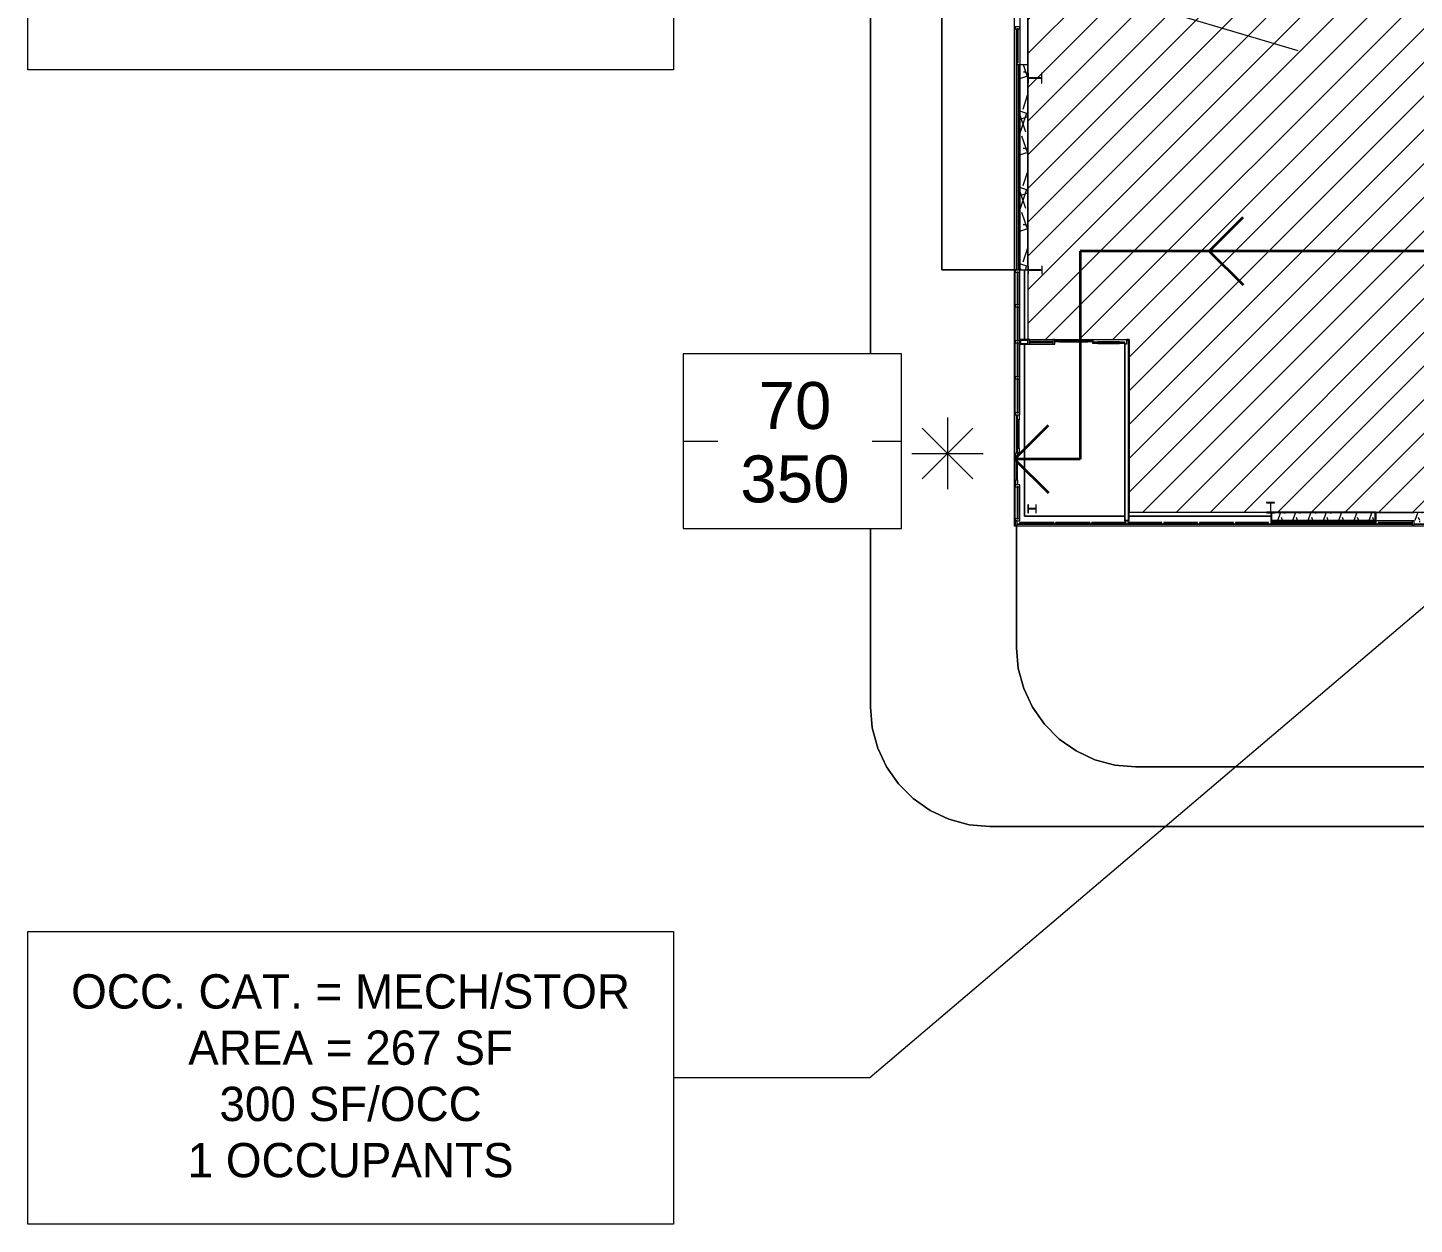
# Model space of a CAD drawing. Header units: inches. Extents: x -1442 to 61540, y -36095 to 93.
# Drawn here: x 55312 to 56707, y -23503 to -22299 of the extents above; entities that cross this region are included whole.
import ezdxf

# ---------------------------------------------------------------- set-up
doc = ezdxf.new("R2010")
doc.units = ezdxf.units.IN
doc.header["$MEASUREMENT"] = 0
for name, color, linetype, lineweight in [('A-DETL', 90, 'Continuous', 9), ('A-DETL-GENF', 92, 'Continuous', 9), ('A-DETL-THIN', 151, 'Continuous', 9), ('A-DETL-WIDE', 214, 'Continuous', 15), ('A-DOOR', 31, 'Continuous', 9), ('A-FLOR', 192, 'Continuous', 9), ('A-GLAZ-CURT', 52, 'Continuous', 9), ('A-GLAZ-CWMG', 51, 'Continuous', 9), ('A-WALL', 113, 'Continuous', 9), ('A-WALL-PATT', 111, 'Continuous', 15), ('C-TOPO', 7, 'Continuous', 9), ('G-ANNO-TEXT', 231, 'Continuous', 9), ('I-WALL', 2, 'Continuous', 9), ('L-SITE-WALL', 31, 'Continuous', 9), ('S-BEAM', 12, 'Continuous', 9), ('S-COLS', 52, 'Continuous', 9)]:
    doc.layers.add(name, color=color, linetype=linetype, lineweight=lineweight)
doc.styles.add('Arial_1', font='arial.ttf', dxfattribs={"height": 47.209581})
doc.styles.add('Century Gothic', font='GOTHIC.TTF', dxfattribs={"height": 34.490683})
pattern_1 = [(161.57, (34250.711, 1.92), (-15.3613961, -0.00164304), [0, -109.286, 12.134, 0]), (18.43, (34246.871, 1.92), (-15.3613961, 0.00164304), [0, -109.286, 12.134, 0]), (108.43, (34250.711, 1.92), (7.6769067, -38.40367936), [36.422, -84.998]), (71.57, (34246.871, 1.92), (7.6769067, 38.40367936), [36.422, -84.998])]
pattern_2 = [(0, (34248.79, 0), (0, 48), []), (90, (34248.79, 0), (-48, 3e-15), [])]

# ---------------------------------------------------------------- blocks, each defined once
blk = doc.blocks.new('Struct_Xcel_Sports Complex_rvt-2-Life Safety Plan')
at = {"layer": 'A-FLOR', "color": 7}
for p, q in [((22066.1, -22613.1), (22066.1, -22542.9)), ((22066.1, -22790.8), (22066.1, -22617.8)), ((22166.8, -22790.8), (22066.1, -22790.8)), ((22314, -22790.8), (22171.5, -22790.8))]:
    blk.add_line(p, q, dxfattribs=at)
at = {"layer": 'L-SITE-WALL', "color": 7}
for p, q in [((22058.1, -22543.2), (22058.1, -22300.4)), ((22066.1, -22542.9), (22066.1, -22613.1)), ((22066.1, -22617.8), (22066.1, -22790.8)), ((22058.1, -22727.2), (22058.1, -22688.8)), ((22456.5, -22798.8), (22059, -22798.8)), ((22066.1, -22790.8), (22166.8, -22790.8)), ((22171.5, -22790.8), (22314, -22790.8)), ((22651.5, -22798.8), (22458.5, -22798.8))]:
    blk.add_line(p, q, dxfattribs=at)
blk = doc.blocks.new('Girt_C - 8_D-1405485-Life Safety Plan')
at = {"layer": 'S-BEAM'}
for p, q in [((22061.6, -21725.3), (22061.6, -22336.6)), ((22061.7, -21725.3), (22061.8, -21725.3)), ((22061.8, -21725.3), (22069.5, -21725.3)), ((22069.5, -21725.3), (22069.5, -21725.3)), ((22069.6, -21862.6), (22069.6, -21725.3)), ((22069.6, -22103.8), (22069.6, -21872.6)), ((22069.6, -22336.6), (22069.6, -22113.8))]:
    blk.add_line(p, q, dxfattribs=at)
blk = doc.blocks.new('W-Wide Flange-Column - B4_C-1389226-Life Safety Plan')
at = {"layer": 'S-COLS'}
h = blk.add_hatch(dxfattribs=at)
h.set_pattern_fill('FP_6', color=256, style=0, pattern_type=2)
h.set_pattern_definition([(135, (11465.49, -22073.765), (-38.01406, -38.01406), []), (135, (11407.89, -22073.765), (-38.01406, -38.01406), [])])
h.paths.add_polyline_path([(4, 4.1), (-4, 4.1), (-4, 3.7), (-0.8, 3.7), (-0.3, 3.5), (-0.1, 3), (-0.1, -3), (-0.3, -3.5), (-0.8, -3.7), (-4, -3.7), (-4, -4.1), (4, -4.1), (4, -3.7), (0.8, -3.7), (0.3, -3.5), (0.1, -3), (0.1, 3), (0.4, 3.5), (0.8, 3.7), (4, 3.7)], flags=0)
at = {"layer": 'S-COLS', "lineweight": 13}
for p, q in [((4, 4.1), (-4, 4.1)), ((-4, 4.1), (-4, 3.7)), ((-4, 3.7), (-0.8, 3.7)), ((-0.1, 3), (-0.1, -3)), ((0.1, -3), (0.1, 3)), ((0.8, 3.7), (4, 3.7)), ((4, 3.7), (4, 4.1)), ((-0.8, -3.7), (-4, -3.7)), ((-4, -3.7), (-4, -4.1)), ((-4, -4.1), (4, -4.1)), ((4, -3.7), (0.8, -3.7)), ((4, -4.1), (4, -3.7))]:
    blk.add_line(p, q, dxfattribs=at)
for centre, start, end in [((-0.8, 3), 0, 90), ((0.8, 3), 90, 180), ((-0.8, -3), 270, 0), ((0.8, -3), 180, 270)]:
    blk.add_arc(centre, 0.691, start, end, dxfattribs=at)
blk = doc.blocks.new('Girt_C - 8_D-1405489-Life Safety Plan')
at = {"layer": 'S-BEAM'}
for p, q in [((22458.8, -22787.3), (22420.1, -22787.3)), ((22420.1, -22795.3), (22458.8, -22795.3))]:
    blk.add_line(p, q, dxfattribs=at)
blk = doc.blocks.new('W-Wide Flange-Column - B4_F-1389255-Life Safety Plan')
at = {"layer": 'S-COLS', "lineweight": 13}
for p, q in [((4, 7.2), (-4, 7.2)), ((-4, 7.2), (-4, 6.8)), ((-4, 6.8), (-0.8, 6.8)), ((-0.1, 6.1), (-0.1, -6.1)), ((0.1, -6.1), (0.1, 6.1)), ((0.8, 6.8), (4, 6.8)), ((4, 6.8), (4, 7.2)), ((-0.8, -6.8), (-4, -6.8)), ((-4, -6.8), (-4, -7.2)), ((-4, -7.2), (4, -7.2)), ((4, -6.8), (0.8, -6.8)), ((4, -7.2), (4, -6.8))]:
    blk.add_line(p, q, dxfattribs=at)
for centre, start, end in [((-0.8, 6.1), 0, 90), ((0.8, 6.1), 90, 180), ((-0.8, -6.1), 270, 0), ((0.8, -6.1), 180, 270)]:
    blk.add_arc(centre, 0.691, start, end, dxfattribs=at)
blk = doc.blocks.new('Rectangular Mullion - Exterior 2_ x 4_5_-1142339-Life Safety Plan')
at = {"layer": 'A-GLAZ-CWMG'}
for p, q in [((-2, 3), (0, 3)), ((-2, -1.5), (-2, 3)), ((0, 3), (0, -1.5)), ((0, -1.5), (-2, -1.5))]:
    blk.add_line(p, q, dxfattribs=at)
blk = doc.blocks.new('System Panel - Glazed-frosted-1142378-Life Safety Plan')
at = {"layer": 'A-GLAZ-CURT'}
for p, q in [((16.53125, -0.25), (-16.53125, -0.25)), ((-16.53125, -0.25), (-16.53125, -1.25)), ((-16.53125, -1.25), (16.53125, -1.25)), ((16.53125, -1.25), (16.53125, -0.25))]:
    blk.add_line(p, q, dxfattribs=at)
blk = doc.blocks.new('Rectangular Mullion - Exterior 2_ x 4_5_-1142379-Life Safety Plan')
at = {"layer": 'A-GLAZ-CWMG'}
for p, q in [((-2, 3), (0, 3)), ((-2, -1.5), (-2, 3)), ((0, 3), (0, -1.5)), ((0, -1.5), (-2, -1.5))]:
    blk.add_line(p, q, dxfattribs=at)
blk = doc.blocks.new('System Panel - Glazed-frosted-1142383-Life Safety Plan')
at = {"layer": 'A-GLAZ-CURT'}
for p, q in [((17.09375, -0.25), (-17.09375, -0.25)), ((-17.09375, -0.25), (-17.09375, -1.25)), ((-17.09375, -1.25), (17.09375, -1.25)), ((17.09375, -1.25), (17.09375, -0.25))]:
    blk.add_line(p, q, dxfattribs=at)
blk = doc.blocks.new('System Panel - INSULATED LOW-E GLAZING _SEE ELEVATIONS FOR U-FACTOR_ SHGC_ _ LT_-827433-Life Safety Plan')
at = {"layer": 'A-GLAZ-CURT'}
for p, q in [((17.09375, -0.25), (-17.09375, -0.25)), ((-17.09375, -0.25), (-17.09375, -1.25)), ((-17.09375, -1.25), (-17.09375, -0.25)), ((17.09375, -0.25), (-17.09375, -0.25)), ((-17.09375, -1.25), (17.09375, -1.25)), ((-17.09375, -1.25), (17.09375, -1.25)), ((17.09375, -1.25), (17.09375, -0.25)), ((17.09375, -0.25), (17.09375, -1.25))]:
    blk.add_line(p, q, dxfattribs=at)
blk = doc.blocks.new('System Panel - INSULATED LOW-E GLAZING _SEE ELEVATIONS FOR U-FACTOR_ SHGC_ _ LT_-V20-Life Safety Plan')
at = {"layer": 'A-GLAZ-CURT'}
for p, q in [((16.53125, 1.25), (-16.53125, 1.25)), ((-16.53125, 1.25), (-16.53125, 0.25)), ((-16.53125, 0.25), (-16.53125, 1.25)), ((16.53125, 1.25), (-16.53125, 1.25)), ((-16.53125, 0.25), (16.53125, 0.25)), ((-16.53125, 0.25), (16.53125, 0.25)), ((16.53125, 0.25), (16.53125, 1.25)), ((16.53125, 1.25), (16.53125, 0.25))]:
    blk.add_line(p, q, dxfattribs=at)
blk = doc.blocks.new('Rectangular Mullion - Exterior 2_ x 4_5_-1135311-Life Safety Plan')
at = {"layer": 'A-GLAZ-CWMG'}
for p, q in [((26123.4, -22752.2), (26123.4, -22785.3)), ((26127.9, -22752.2), (26127.9, -22785.3))]:
    blk.add_line(p, q, dxfattribs=at)
blk = doc.blocks.new('Rectangular Mullion - Exterior 2_ x 4_5_-1142387-Life Safety Plan')
at = {"layer": 'A-GLAZ-CWMG'}
for p, q in [((-2, 1.5), (0, 1.5)), ((-2, -3), (-2, 1.5)), ((0, 1.5), (0, -3)), ((0, -3), (-2, -3))]:
    blk.add_line(p, q, dxfattribs=at)
blk = doc.blocks.new('Rectangular Mullion - Exterior 2_ x 4_5_-1142372-Life Safety Plan')
at = {"layer": 'A-GLAZ-CWMG'}
for p, q in [((0, 1.5), (-2, 1.5)), ((-2, 1.5), (-2, -3)), ((0, -3), (0, 1.5)), ((-2, -3), (0, -3))]:
    blk.add_line(p, q, dxfattribs=at)
blk = doc.blocks.new('System Panel - INSULATED LOW-E GLAZING _SEE ELEVATIONS FOR U-FACTOR_ SHGC_ _ LT_-V21-Life Safety Plan')
at = {"layer": 'A-GLAZ-CURT'}
for p, q in [((17.09375, 1.25), (-17.09375, 1.25)), ((-17.09375, 1.25), (-17.09375, 0.25)), ((-17.09375, 0.25), (-17.09375, 1.25)), ((17.09375, 1.25), (-17.09375, 1.25)), ((-17.09375, 0.25), (17.09375, 0.25)), ((-17.09375, 0.25), (17.09375, 0.25)), ((17.09375, 0.25), (17.09375, 1.25)), ((17.09375, 1.25), (17.09375, 0.25))]:
    blk.add_line(p, q, dxfattribs=at)
blk = doc.blocks.new('Rectangular Mullion - Exterior 2_ x 4_5_-V28-Life Safety Plan')
at = {"layer": 'A-GLAZ-CWMG'}
for p, q in [((22057, -22614.4), (22057, -22580.2)), ((22061.5, -22613.1), (22061.5, -22580.2))]:
    blk.add_line(p, q, dxfattribs=at)
blk = doc.blocks.new('Rectangular Mullion - Exterior 2_ x 4_5_-827470-Life Safety Plan')
at = {"layer": 'A-GLAZ-CWMG'}
for p, q in [((-1, 1.5), (1, 1.5)), ((-1, -3), (-1, 1.5)), ((1, 1.5), (1, -3)), ((1, -3), (-1, -3))]:
    blk.add_line(p, q, dxfattribs=at)
blk = doc.blocks.new('Rectangular Mullion - Exterior 2_ x 4_5_-1135280-Life Safety Plan')
at = {"layer": 'A-GLAZ-CWMG'}
for p, q in [((22057, -22650.6), (22057, -22616.4)), ((22061.5, -22650.6), (22061.5, -22617.8))]:
    blk.add_line(p, q, dxfattribs=at)
blk = doc.blocks.new('Rectangular Mullion - Exterior 2_ x 4_5_-1142343-Life Safety Plan')
at = {"layer": 'A-GLAZ-CWMG'}
for p, q in [((-1, 1.5), (1, 1.5)), ((-1, -3), (-1, 1.5)), ((1, 1.5), (1, -3)), ((1, -3), (-1, -3))]:
    blk.add_line(p, q, dxfattribs=at)
blk = doc.blocks.new('Rectangular Mullion - Exterior 2_ x 4_5_-1135330-Life Safety Plan')
at = {"layer": 'A-GLAZ-CWMG'}
for p, q in [((22057, -22686.8), (22057, -22652.6)), ((22061.5, -22686.8), (22061.5, -22652.6))]:
    blk.add_line(p, q, dxfattribs=at)
blk = doc.blocks.new('Sliding Door - one-1327198-Life Safety Plan')
at = {"layer": 'A-DOOR'}
for p, q in [((-35.2, 2.5), (-30.2, 2.5)), ((-30.2, 0.7), (-35.2, 0.7)), ((-30.2, 2.5), (-30.2, 0.7)), ((-1.8, 2.5), (-30.2, 2.5)), ((-30.2, 1.2), (-30.2, 2)), ((-30.2, 2), (-1.8, 2)), ((-1.8, 1.2), (-30.2, 1.2)), ((-30.2, 0.7), (-1.8, 0.7)), ((-1.8, 2.5), (3.2, 2.5)), ((-1.8, 0.7), (-1.8, 2.5)), ((-1.8, 2), (-1.8, 1.2)), ((3.2, 0.7), (-1.8, 0.7)), ((3.2, 2.5), (3.2, 0.7)), ((3.2, -1), (3.2, 0.7)), ((3.2, 0.7), (8.2, 0.7)), ((8.2, 0.7), (8.2, -1)), ((30.2, 0.7), (8.2, 0.7)), ((8.2, -0.5), (8.2, 0.2)), ((8.2, 0.2), (30.2, 0.2)), ((30.2, -1), (30.2, 0.7)), ((30.2, 0.7), (35.2, 0.7)), ((30.2, 0.2), (30.2, -0.5)), ((8.2, -1), (3.2, -1)), ((30.2, -0.5), (8.2, -0.5)), ((8.2, -1), (30.2, -1)), ((35.2, -1), (30.2, -1))]:
    blk.add_line(p, q, dxfattribs=at)
blk = doc.blocks.new('System Panel - INSULATED LOW-E GLAZING _SEE ELEVATIONS FOR U-FACTOR_ SHGC_ _ LT_-1142391-Life Safety Plan')
at = {"layer": 'A-GLAZ-CURT'}
for p, q in [((16.1, 1.2), (-16.1, 1.2)), ((-16.1, 1.2), (-16.1, 0.2)), ((-16.1, 0.2), (-16.1, 1.2)), ((16.1, 1.2), (-16.1, 1.2)), ((-16.1, 0.2), (16.1, 0.2)), ((-16.1, 0.2), (16.1, 0.2)), ((16.1, 0.2), (16.1, 1.2)), ((16.1, 1.2), (16.1, 0.2))]:
    blk.add_line(p, q, dxfattribs=at)
blk = doc.blocks.new('Rectangular Mullion - Exterior 2_ x 4_5_-1135332-Life Safety Plan')
at = {"layer": 'A-GLAZ-CWMG'}
for p, q in [((22057, -22793.4), (22057, -22761.2)), ((22061.5, -22793.4), (22061.5, -22761.2))]:
    blk.add_line(p, q, dxfattribs=at)
blk = doc.blocks.new('System Panel - INSULATED LOW-E GLAZING _SEE ELEVATIONS FOR U-FACTOR_ SHGC_ _ LT_-V62-Life Safety Plan')
at = {"layer": 'A-GLAZ-CURT'}
for p, q in [((17.09375, -0.25), (-17.09375, -0.25)), ((-17.09375, -0.25), (-17.09375, -1.25)), ((-17.09375, -1.25), (-17.09375, -0.25)), ((17.09375, -0.25), (-17.09375, -0.25)), ((-17.09375, -1.25), (17.09375, -1.25)), ((-17.09375, -1.25), (17.09375, -1.25)), ((17.09375, -1.25), (17.09375, -0.25)), ((17.09375, -0.25), (17.09375, -1.25))]:
    blk.add_line(p, q, dxfattribs=at)
blk = doc.blocks.new('Rectangular Mullion - Exterior 2_ x 4_5_-1142359-Life Safety Plan')
at = {"layer": 'A-GLAZ-CWMG'}
for p, q in [((-2, 1.5), (0, 1.5)), ((-2, -3), (-2, 1.5)), ((0, 1.5), (0, -3)), ((0, -3), (-2, -3))]:
    blk.add_line(p, q, dxfattribs=at)
blk = doc.blocks.new('System Panel - Glazed-frosted-1367747-Life Safety Plan')
at = {"layer": 'A-GLAZ-CURT'}
for p, q in [((17.09375, 1.25), (-17.09375, 1.25)), ((-17.09375, 1.25), (-17.09375, 0.25)), ((-17.09375, 0.25), (17.09375, 0.25)), ((17.09375, 0.25), (17.09375, 1.25))]:
    blk.add_line(p, q, dxfattribs=at)
blk = doc.blocks.new('Sliding Door - one-1327540-Life Safety Plan')
at = {"layer": 'A-DOOR'}
for p, q in [((-35.2, 2.5), (-30.2, 2.5)), ((-30.2, 0.7), (-35.2, 0.7)), ((-30.2, 2.5), (-30.2, 0.7)), ((-1.8, 2.5), (-30.2, 2.5)), ((-30.2, 1.2), (-30.2, 2)), ((-30.2, 2), (-1.8, 2)), ((-1.8, 1.2), (-30.2, 1.2)), ((-30.2, 0.7), (-1.8, 0.7)), ((-1.8, 2.5), (3.2, 2.5)), ((-1.8, 0.7), (-1.8, 2.5)), ((-1.8, 2), (-1.8, 1.2)), ((3.2, 0.7), (-1.8, 0.7)), ((3.2, 2.5), (3.2, 0.7)), ((3.2, -1), (3.2, 0.7)), ((3.2, 0.7), (8.2, 0.7)), ((8.2, 0.7), (8.2, -1)), ((30.2, 0.7), (8.2, 0.7)), ((8.2, -0.5), (8.2, 0.2)), ((8.2, 0.2), (30.2, 0.2)), ((30.2, -1), (30.2, 0.7)), ((30.2, 0.7), (35.2, 0.7)), ((30.2, 0.2), (30.2, -0.5)), ((35.2, 0.7), (35.2, -1)), ((8.2, -1), (3.2, -1)), ((30.2, -0.5), (8.2, -0.5)), ((8.2, -1), (30.2, -1)), ((35.2, -1), (30.2, -1))]:
    blk.add_line(p, q, dxfattribs=at)
blk = doc.blocks.new('System Panel - INSULATED LOW-E GLAZING _SEE ELEVATIONS FOR U-FACTOR_ SHGC_ _ LT_-1327541-Life Safety Plan')
at = {"layer": 'A-GLAZ-CURT'}
for p, q in [((11.5, -0.3), (-11.5, -0.3)), ((-11.5, -0.3), (-11.5, -1.3)), ((11.5, -0.3), (-11.5, -0.3)), ((-11.5, -1.3), (-11.5, -0.3)), ((-11.5, -1.3), (11.5, -1.3)), ((-11.5, -1.3), (11.5, -1.3)), ((11.5, -1.3), (11.5, -0.3)), ((11.5, -0.3), (11.5, -1.3))]:
    blk.add_line(p, q, dxfattribs=at)
blk = doc.blocks.new('Rectangular Mullion - Exterior 2_ x 4_5_-1327537-Life Safety Plan')
at = {"layer": 'A-GLAZ-CWMG'}
for p, q in [((22071.6, -22613.2), (22094.6, -22613.2)), ((22071.6, -22617.7), (22094.6, -22617.7))]:
    blk.add_line(p, q, dxfattribs=at)
blk = doc.blocks.new('Rectangular Mullion - Exterior 2_ x 4_5_-1142494-Life Safety Plan')
at = {"layer": 'A-GLAZ-CWMG'}
for p, q in [((-2, 3), (0, 3)), ((-2, -1.5), (-2, 3)), ((0, 3), (0, -1.5)), ((0, -1.5), (-2, -1.5))]:
    blk.add_line(p, q, dxfattribs=at)
blk = doc.blocks.new('Rectangular Mullion - Exterior 2_ x 4_5_-1115231-Life Safety Plan')
at = {"layer": 'A-GLAZ-CWMG'}
for p, q in [((-1, 3), (1, 3)), ((-1, -1.5), (-1, 3)), ((1, 3), (1, -1.5)), ((1, -1.5), (-1, -1.5))]:
    blk.add_line(p, q, dxfattribs=at)

msp = doc.modelspace()

# ---------------------------------------------------------------- hatches: boundary and pattern name
at = {"layer": 'A-DETL-GENF'}
h = msp.add_hatch(dxfattribs=at)
h.set_pattern_fill('FP_15', color=8, style=0, pattern_type=2)
h.set_pattern_definition([(45, (34248.79, 0), (-16.970563, 16.970563), [])])
h.paths.add_polyline_path([(56420.3, -22786.6), (56748.9, -22786.6), (56748.9, -22652.5), (57052.8, -22652.4), (57052.8, -22370.3), (57030.2, -22370.3), (57030.2, -21481.4), (56318.3, -21481.4), (56318.4, -22613.1), (56420.3, -22613.1), (56420.3, -22783)], flags=0)
at = {"layer": 'A-WALL-PATT', "lineweight": 9}
h = msp.add_hatch(dxfattribs=at)
h.set_pattern_fill('FP_7', color=256, style=0, pattern_type=2)
h.set_pattern_definition(pattern_2)
h.paths.add_polyline_path([(56309.9, -22542.9), (56309.9, -22336.6), (56308.9, -22336.6), (56308.9, -22542.9)], flags=0)
h = msp.add_hatch(dxfattribs=at)
h.set_pattern_fill('FP_5', color=256, style=0, pattern_type=2)
h.set_pattern_definition(pattern_1)
h.paths.add_polyline_path([(56318.2, -22542.9), (56318.3, -22542.9), (56318.2, -22336.6), (56310.4, -22336.6), (56310.4, -22542.9), (56315.7, -22542.9)], flags=0)
h = msp.add_hatch(dxfattribs=at)
h.set_pattern_fill('FP_5', color=256, style=0, pattern_type=2)
h.set_pattern_definition(pattern_1)
h.paths.add_polyline_path([(56563.6, -22795.3), (56668.1, -22795.3), (56668.1, -22787.3), (56563.6, -22787.3), (56563.6, -22791.4)], flags=0)
h.paths.add_polyline_path([(57058.7, -22795.3), (57058.7, -22787.3), (56708.3, -22787.3), (56708.3, -22795.3), (57057.4, -22795.3)], flags=0)
h = msp.add_hatch(dxfattribs=at)
h.set_pattern_fill('FP_7', color=256, style=0, pattern_type=2)
h.set_pattern_definition(pattern_2)
h.paths.add_polyline_path([(56612, -22796.8), (56668.1, -22796.8), (56668.1, -22795.8), (56563.6, -22795.8), (56563.6, -22796.8), (56567.2, -22796.8)], flags=0)
h.paths.add_polyline_path([(57056.6, -22796.8), (57058.7, -22796.8), (57058.7, -22795.8), (56708.3, -22795.8), (56708.3, -22796.8), (57053.9, -22796.8)], flags=0)
at = {"layer": 'S-COLS'}
h = msp.add_hatch(dxfattribs=at)
h.set_pattern_fill('FP_8', color=256, style=0, pattern_type=2)
h.set_pattern_definition([(45, (34248.79, 0), (-38.01406, 38.01406), []), (45, (34248.79, 57.6), (-38.01406, 38.01406), [])])
h.paths.add_polyline_path([(56563.6, -22787.3), (56563.1, -22786.9), (56562.8, -22786.7), (56562.7, -22786.6), (56562.3, -22786.7), (56561.8, -22786.9), (56558.7, -22786.9), (56558.7, -22787.3), (56562.8, -22787.3)], flags=0)

# ---------------------------------------------------------------- linework, layer by layer
at = {"layer": 'A-DETL', "lineweight": 35}
for p, q in [((56501, -22524), (56535, -22490.1)), ((56935.1, -22524), (56371.1, -22524)), ((56371.1, -22524), (56371.1, -22613.1)), ((56501, -22524), (56535, -22558)), ((56371.1, -22613.1), (56371.1, -22733.3)), ((56305.1, -22733.3), (56339.1, -22699.3)), ((56371.1, -22733.3), (56305.1, -22733.3)), ((56305.1, -22733.3), (56339.1, -22767.2))]:
    msp.add_line(p, q, dxfattribs=at)
at = {"layer": 'A-DETL-THIN'}
for p, q in [((56318.3, -21481.4), (56318.3, -22613.1)), ((56318.3, -22613.1), (56420.3, -22613.1)), ((56420.3, -22613.1), (56420.3, -22786.6)), ((56191.3, -22627.3), (55971.5, -22627.3)), ((55971.5, -22627.3), (55971.5, -22803.1)), ((56191.3, -22803.1), (56191.3, -22627.3)), ((56420.3, -22786.6), (56748.9, -22786.6)), ((55971.5, -22803.1), (56191.3, -22803.1))]:
    msp.add_line(p, q, dxfattribs=at)
at = {"layer": 'A-DETL-WIDE'}
for p, q in [((56212.2, -22753.1), (56263.1, -22702.2)), ((56263.1, -22753.1), (56212.2, -22702.2)), ((56237.6, -22691.6), (56237.6, -22763.6)), ((55971.5, -22715.2), (56191.3, -22715.2)), ((56201.6, -22727.6), (56273.6, -22727.6))]:
    msp.add_line(p, q, dxfattribs=at)
at = {"layer": 'A-WALL', "lineweight": 15}
for p, q in [((56318.3, -22336.6), (56307.1, -22336.6)), ((56307.1, -22336.6), (56307.1, -22542.9)), ((56318.4, -22539.1), (56318.4, -22336.6)), ((56307.1, -22542.9), (56318.3, -22542.9)), ((56668.9, -22786.6), (56562.8, -22786.6)), ((56562.8, -22786.6), (56562.8, -22798.6)), ((56668.9, -22798.6), (56668.9, -22786.6)), ((56562.8, -22798.6), (56668.9, -22798.6))]:
    msp.add_line(p, q, dxfattribs=at)
at = {"layer": 'A-WALL'}
for p, q in [((56307.4, -22336.6), (56307.4, -22542.9)), ((56308.9, -22336.6), (56308.9, -22542.9)), ((56309.9, -22336.6), (56309.9, -22542.9)), ((56310.4, -22336.6), (56310.4, -22542.9)), ((56310.9, -22613.7), (56310.9, -22617.2)), ((56310.9, -22613.7), (56318.4, -22613.7)), ((56310.9, -22617.2), (56318.4, -22617.2)), ((56416.2, -22794.8), (56416.2, -22617.8)), ((56417.8, -22613.7), (56419.7, -22613.7)), ((56419.7, -22794.8), (56419.7, -22613.7)), ((56563.6, -22787.3), (56563.6, -22796.8)), ((56668.1, -22787.3), (56563.6, -22787.3)), ((56668.1, -22796.8), (56668.1, -22787.3)), ((56416.2, -22794.8), (56419.7, -22794.8)), ((56668.9, -22796.8), (56562.8, -22796.8)), ((56668.9, -22798.3), (56562.8, -22798.3)), ((56668.1, -22795.3), (56563.6, -22795.3)), ((56668.1, -22795.8), (56563.6, -22795.8))]:
    msp.add_line(p, q, dxfattribs=at)
at = {"layer": 'C-TOPO'}
for p, q in [((56232, -21796.4), (56232, -22542.9)), ((56232, -22542.9), (56232, -21796.4)), ((56160, -22627.3), (56160, -21862.3)), ((56160, -21862.3), (56160, -22627.3)), ((56232, -22542.9), (56306.9, -22542.9)), ((56306.9, -22542.9), (56232, -22542.9)), ((56306.9, -22542.9), (56306.9, -22543.2)), ((56306.9, -22543.2), (56306.9, -22542.9)), ((56306.9, -22688.8), (56306.9, -22727.2)), ((56306.9, -22727.2), (56306.9, -22688.8)), ((56306.9, -22799.9), (56306.9, -22923.1)), ((56306.9, -22923.1), (56306.9, -22799.9)), ((56160, -22983.1), (56160, -22803.1)), ((56160, -22803.1), (56160, -22983.1)), ((56306.9, -22923.1), (56308.8, -22943.9)), ((56308.8, -22943.9), (56306.9, -22923.1)), ((56308.8, -22943.9), (56314.2, -22964.1)), ((56314.2, -22964.1), (56308.8, -22943.9)), ((56314.2, -22964.1), (56323, -22983.1)), ((56323, -22983.1), (56314.2, -22964.1)), ((56161.8, -23003.9), (56160, -22983.1)), ((56160, -22983.1), (56161.8, -23003.9)), ((56323, -22983.1), (56335, -23000.2)), ((56335, -23000.2), (56323, -22983.1)), ((56167.3, -23024.1), (56161.8, -23003.9)), ((56161.8, -23003.9), (56167.3, -23024.1)), ((56335, -23000.2), (56349.8, -23015)), ((56349.8, -23015), (56335, -23000.2)), ((56176.1, -23043.1), (56167.3, -23024.1)), ((56167.3, -23024.1), (56176.1, -23043.1)), ((56349.8, -23015), (56366.9, -23027)), ((56366.9, -23027), (56349.8, -23015)), ((56366.9, -23027), (56385.9, -23035.8)), ((56385.9, -23035.8), (56366.9, -23027)), ((56385.9, -23035.8), (56406.1, -23041.3)), ((56406.1, -23041.3), (56385.9, -23035.8)), ((56188.1, -23060.2), (56176.1, -23043.1)), ((56176.1, -23043.1), (56188.1, -23060.2)), ((56406.1, -23041.3), (56426.9, -23043.1)), ((56426.9, -23043.1), (56406.1, -23041.3)), ((56426.9, -23043.1), (56995.9, -23043.1)), ((56995.9, -23043.1), (56426.9, -23043.1)), ((56202.9, -23075), (56188.1, -23060.2)), ((56188.1, -23060.2), (56202.9, -23075)), ((56220, -23087), (56202.9, -23075)), ((56202.9, -23075), (56220, -23087)), ((56239, -23095.8), (56220, -23087)), ((56220, -23087), (56239, -23095.8)), ((56259.2, -23101.3), (56239, -23095.8)), ((56239, -23095.8), (56259.2, -23101.3)), ((56280, -23103.1), (56259.2, -23101.3)), ((56259.2, -23101.3), (56280, -23103.1)), ((57449.4, -23103.1), (56280, -23103.1)), ((56280, -23103.1), (57449.4, -23103.1))]:
    msp.add_line(p, q, dxfattribs=at)
at = {"layer": 'G-ANNO-TEXT', "color": 145}
for p, q in [((56590.5, -22322.7), (56159.3, -22194.5)), ((56159.3, -23355.9), (55961.7, -23355.9))]:
    msp.add_line(p, q, dxfattribs=at)
at = {"layer": 'G-ANNO-TEXT', "color": 145, "flags": 128}
for points in [[(55311.9, -22047.2), (55961.7, -22047.2), (55961.7, -22341.8), (55311.9, -22341.8)], [(55311.9, -23208.6), (55961.7, -23208.6), (55961.7, -23503.2), (55311.9, -23503.2)]]:
    msp.add_lwpolyline(points, close=True, dxfattribs=at)
at = {"layer": 'I-WALL', "lineweight": 15}
for p, q in [((56318.3, -22613.1), (56310.3, -22613.1)), ((56310.3, -22613.1), (56310.3, -22617.8)), ((56310.3, -22617.8), (56318.4, -22617.8)), ((56318.4, -22617.8), (56318.4, -22613.1)), ((56415.6, -22617.8), (56415.6, -22795.4)), ((56417.8, -22617.8), (56415.6, -22617.8)), ((56420.3, -22613.1), (56417.8, -22613.1)), ((56417.8, -22613.1), (56417.8, -22617.8)), ((56420.3, -22795.4), (56420.3, -22613.1)), ((56415.6, -22795.4), (56420.3, -22795.4))]:
    msp.add_line(p, q, dxfattribs=at)
at = {"layer": 'L-SITE-WALL'}
for p, q in [((56304.9, -22800.8), (56304.9, -20889.6)), ((56306.9, -22300.4), (56306.9, -22543.2)), ((56306.9, -22688.8), (56306.9, -22727.2)), ((56890.7, -22800.8), (56304.9, -22800.8)), ((56307.8, -22798.8), (56705.3, -22798.8)), ((56707.3, -22798.8), (56900.3, -22798.8))]:
    msp.add_line(p, q, dxfattribs=at)
at = {"layer": 'S-COLS', "lineweight": 13}
for p, q in [((56318.9, -22345.1), (56318.4, -22345.1)), ((56318.4, -22345.1), (56318.4, -22355.1)), ((56318.9, -22349.2), (56318.9, -22345.1)), ((56318.9, -22355.1), (56318.9, -22350.9)), ((56331.3, -22349.9), (56319.6, -22349.9)), ((56319.6, -22350.2), (56331.3, -22350.2)), ((56332.4, -22345.1), (56332, -22345.1)), ((56332, -22345.1), (56332, -22349.2)), ((56332, -22350.9), (56332, -22355.1)), ((56332.4, -22355.1), (56332.4, -22345.1)), ((56318.4, -22355.1), (56318.9, -22355.1)), ((56332, -22355.1), (56332.4, -22355.1)), ((56566.7, -22777.1), (56558.7, -22777.1)), ((56558.7, -22777.1), (56558.7, -22777.5)), ((56558.7, -22777.5), (56561.8, -22777.5)), ((56561.8, -22786.9), (56558.7, -22786.9)), ((56558.7, -22786.9), (56558.7, -22787.3)), ((56558.7, -22787.3), (56566.7, -22787.3)), ((56562.5, -22778.2), (56562.5, -22786.2)), ((56562.8, -22786.2), (56562.8, -22778.2)), ((56563.5, -22777.5), (56566.7, -22777.5)), ((56566.7, -22786.9), (56563.5, -22786.9)), ((56566.7, -22777.5), (56566.7, -22777.1)), ((56566.7, -22787.3), (56566.7, -22786.9))]:
    msp.add_line(p, q, dxfattribs=at)
for centre, start, end in [((56319.6, -22349.2), 180, 270), ((56319.6, -22350.9), 90, 180), ((56331.3, -22349.2), 270, 0), ((56331.3, -22350.9), 0, 90), ((56561.8, -22778.2), 0, 90), ((56561.8, -22786.2), 270, 315), ((56561.8, -22786.2), 325.4836, 0), ((56563.5, -22778.2), 90, 180), ((56563.5, -22786.2), 180, 214.5164), ((56563.5, -22786.2), 225, 270)]:
    msp.add_arc(centre, 0.691, start, end, dxfattribs=at)

# ---------------------------------------------------------------- block references
at = {"color": 250, "lineweight": 5}
msp.add_blockref('Struct_Xcel_Sports Complex_rvt-2-Life Safety Plan', (34248.8, 0), dxfattribs=at)
at = {"layer": 'A-DOOR'}
msp.add_blockref('Sliding Door - one-1327540-Life Safety Plan', (56380.6, -22616.2), dxfattribs=at)
at = {"layer": 'A-DOOR', "rotation": 270.0000000000001}
msp.add_blockref('Sliding Door - one-1327198-Life Safety Plan', (56307.3, -22724), dxfattribs=at)
at = {"layer": 'A-GLAZ-CURT'}
for name, p, rotation in [('System Panel - INSULATED LOW-E GLAZING _SEE ELEVATIONS FOR U-FACTOR_ SHGC_ _ LT_-V62-Life Safety Plan', (56307.3, -22317.5), 89.99999999996285), ('System Panel - INSULATED LOW-E GLAZING _SEE ELEVATIONS FOR U-FACTOR_ SHGC_ _ LT_-V20-Life Safety Plan', (56307.3, -22561.7), 270.0000000000001), ('System Panel - INSULATED LOW-E GLAZING _SEE ELEVATIONS FOR U-FACTOR_ SHGC_ _ LT_-V21-Life Safety Plan', (56307.3, -22597.3), 270.0000000000001), ('System Panel - INSULATED LOW-E GLAZING _SEE ELEVATIONS FOR U-FACTOR_ SHGC_ _ LT_-V21-Life Safety Plan', (56307.3, -22633.5), 270.0000000000001), ('System Panel - INSULATED LOW-E GLAZING _SEE ELEVATIONS FOR U-FACTOR_ SHGC_ _ LT_-1327541-Life Safety Plan', (56331.9, -22616.2), 180), ('System Panel - INSULATED LOW-E GLAZING _SEE ELEVATIONS FOR U-FACTOR_ SHGC_ _ LT_-V21-Life Safety Plan', (56307.3, -22669.7), 270.0000000000001), ('System Panel - INSULATED LOW-E GLAZING _SEE ELEVATIONS FOR U-FACTOR_ SHGC_ _ LT_-1142391-Life Safety Plan', (56307.3, -22777.3), 270.0000000000001), ('System Panel - INSULATED LOW-E GLAZING _SEE ELEVATIONS FOR U-FACTOR_ SHGC_ _ LT_-827433-Life Safety Plan', (56327.5, -22798.4), 180), ('System Panel - INSULATED LOW-E GLAZING _SEE ELEVATIONS FOR U-FACTOR_ SHGC_ _ LT_-827433-Life Safety Plan', (56363.7, -22798.4), 180), ('System Panel - INSULATED LOW-E GLAZING _SEE ELEVATIONS FOR U-FACTOR_ SHGC_ _ LT_-827433-Life Safety Plan', (56399.8, -22798.4), 180), ('System Panel - Glazed-frosted-1142383-Life Safety Plan', (56436, -22798.4), 180), ('System Panel - Glazed-frosted-1142383-Life Safety Plan', (56472.2, -22798.4), 180), ('System Panel - Glazed-frosted-1142383-Life Safety Plan', (56508.4, -22798.4), 180), ('System Panel - Glazed-frosted-1142378-Life Safety Plan', (56544, -22798.4), 180)]:
    msp.add_blockref(name, p, dxfattribs=dict(at, rotation=rotation))
msp.add_blockref('System Panel - Glazed-frosted-1367747-Life Safety Plan', (56688.2, -22798.4), dxfattribs=at)
at = {"layer": 'A-GLAZ-CWMG', "extrusion": (0, 0, -1)}
for name, p, rotation in [('Rectangular Mullion - Exterior 2_ x 4_5_-1142339-Life Safety Plan', (-56307.3, -22298.4), 90.00000000003713), ('Rectangular Mullion - Exterior 2_ x 4_5_-827470-Life Safety Plan', (-56307.3, -22579.2), 269.9999999999999), ('Rectangular Mullion - Exterior 2_ x 4_5_-1142343-Life Safety Plan', (-56307.3, -22615.4), 269.9999999999999), ('Rectangular Mullion - Exterior 2_ x 4_5_-1142343-Life Safety Plan', (-56307.3, -22651.6), 269.9999999999999), ('Rectangular Mullion - Exterior 2_ x 4_5_-1142343-Life Safety Plan', (-56307.3, -22687.8), 269.9999999999999), ('Rectangular Mullion - Exterior 2_ x 4_5_-1142343-Life Safety Plan', (-56307.3, -22760.2), 269.9999999999999), ('Rectangular Mullion - Exterior 2_ x 4_5_-1142387-Life Safety Plan', (-56307.3, -22795.4), 269.9999999999999), ('Rectangular Mullion - Exterior 2_ x 4_5_-1142359-Life Safety Plan', (-56707.3, -22798.4), 180)]:
    msp.add_blockref(name, p, dxfattribs=dict(at, rotation=rotation))
at = {"layer": 'A-GLAZ-CWMG'}
for name, p, rotation in [('Rectangular Mullion - Exterior 2_ x 4_5_-1142372-Life Safety Plan', (56307.3, -22543.2), 90.00000000000006), ('Rectangular Mullion - Exterior 2_ x 4_5_-1135311-Life Safety Plan', (82433.7, -45330.5), 180)]:
    msp.add_blockref(name, p, dxfattribs=dict(at, rotation=rotation))
for name in ['Rectangular Mullion - Exterior 2_ x 4_5_-V28-Life Safety Plan', 'Rectangular Mullion - Exterior 2_ x 4_5_-1135280-Life Safety Plan', 'Rectangular Mullion - Exterior 2_ x 4_5_-1327537-Life Safety Plan', 'Rectangular Mullion - Exterior 2_ x 4_5_-1135330-Life Safety Plan', 'Rectangular Mullion - Exterior 2_ x 4_5_-1135332-Life Safety Plan']:
    msp.add_blockref(name, (34248.8, 0), dxfattribs=at)
at = {"layer": 'A-GLAZ-CWMG', "extrusion": (0, 0, -1)}
for name, p in [('Rectangular Mullion - Exterior 2_ x 4_5_-1142494-Life Safety Plan', (-56318.4, -22616.2)), ('Rectangular Mullion - Exterior 2_ x 4_5_-1115231-Life Safety Plan', (-56344.4, -22616.2)), ('Rectangular Mullion - Exterior 2_ x 4_5_-1142379-Life Safety Plan', (-56305.8, -22798.4))]:
    msp.add_blockref(name, p, dxfattribs=at)
at = {"layer": 'S-BEAM'}
for name in ['Girt_C - 8_D-1405485-Life Safety Plan', 'Girt_C - 8_D-1405489-Life Safety Plan']:
    msp.add_blockref(name, (34248.8, 0), dxfattribs=at)
at = {"layer": 'S-COLS', "rotation": 269.9999999999997}
for name, p in [('W-Wide Flange-Column - B4_F-1389255-Life Safety Plan', (56325.7, -22543.1)), ('W-Wide Flange-Column - B4_C-1389226-Life Safety Plan', (56322.6, -22783.3))]:
    msp.add_blockref(name, p, dxfattribs=at)

# ---------------------------------------------------------------- texts
at = {"layer": 'G-ANNO-TEXT', "color": 145, "insert": (55636.8, -23251.7), "char_height": 34.491, "width": 693.792, "attachment_point": 2, "line_spacing_factor": 0.984117, "style": 'Century Gothic'}
msp.add_mtext('OCC. CAT. = MECH/STOR\\PAREA = 267 SF\\P300 SF/OCC\\P1 OCCUPANTS', dxfattribs=at)

# ---------------------------------------------------------------- next in the draw order: texts
at = {"layer": 'G-ANNO-TEXT', "color": 153, "insert": (56084, -22655.8), "char_height": 47.21, "width": 131.328, "attachment_point": 2, "line_spacing_factor": 0.938532, "style": 'Arial_1', "bg_fill": 3, "box_fill_scale": 1.25, "bg_fill_color": 0, "bg_fill_transparency": 0}
msp.add_mtext('70\\P350\\P', dxfattribs=at)

# ---------------------------------------------------------------- next in the draw order: linework, layer by layer
at = {"layer": 'G-ANNO-TEXT', "color": 145}
msp.add_line((56907, -22720.5), (56159.3, -23355.9), dxfattribs=at)

doc.saveas('drawing.dxf')
